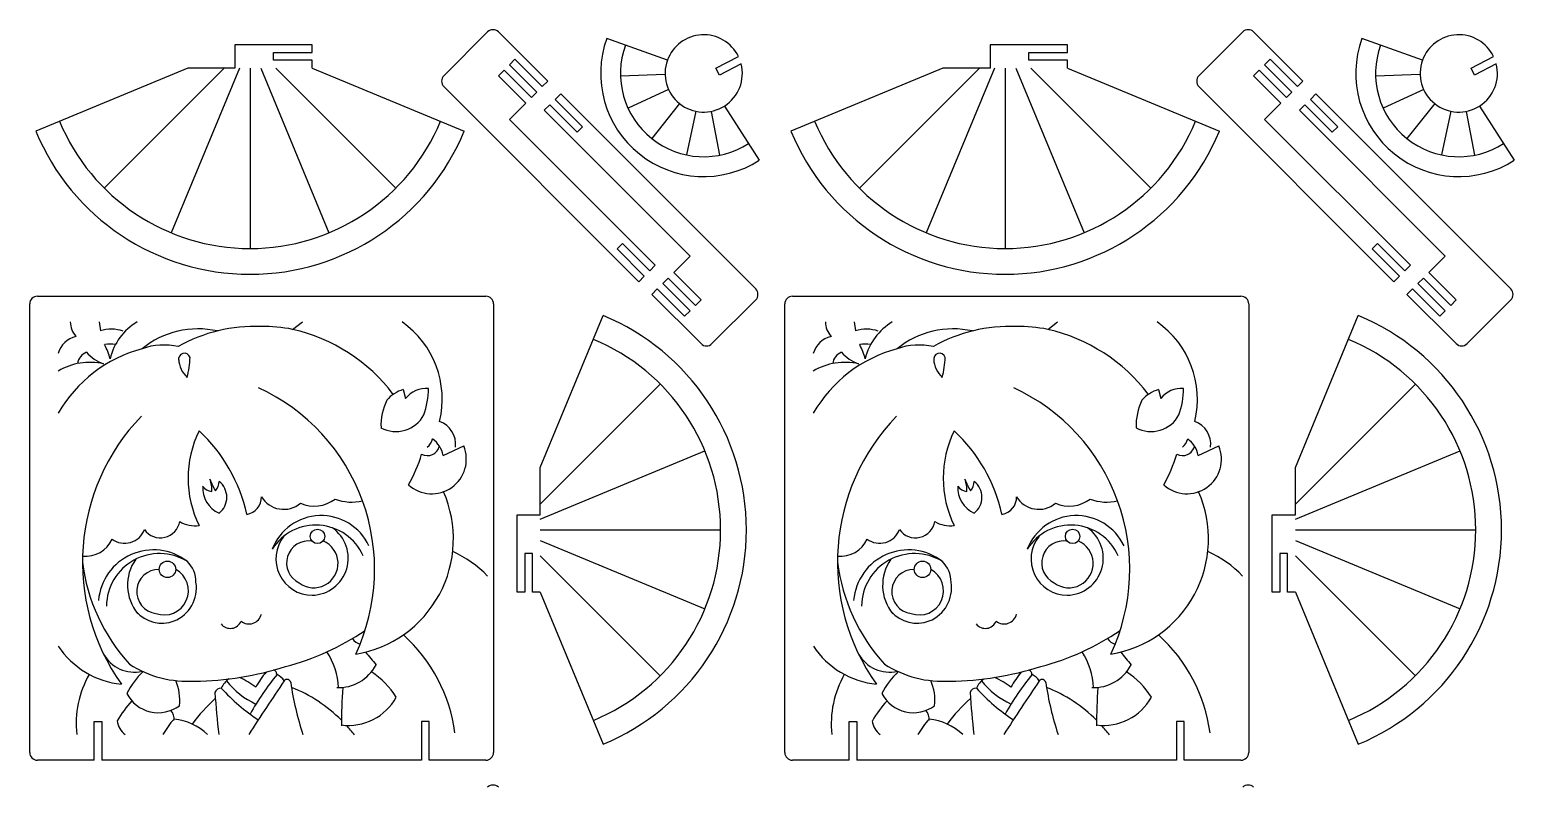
# Model space of a CAD drawing. Header units: millimetres. Extents: x 6 to 875, y 6 to 875.
# Drawn here: x 299 to 875, y 582 to 875 of the extents above; entities that cross this region are included whole.
import ezdxf

# ---------------------------------------------------------------- set-up
doc = ezdxf.new("R2010")
doc.units = ezdxf.units.MM

msp = doc.modelspace()

# ---------------------------------------------------------------- linework, layer by layer
for p, q in [((476.23, 874.5), (459.26, 857.53)), ((476.23, 874.5), (459.26, 857.53)), ((480.47, 874.5), (499.57, 855.41)), ((480.47, 874.5), (499.57, 855.41)), ((545.98, 863.51), (522.46, 871.99)), ((545.98, 863.51), (522.46, 871.99)), ((769.23, 874.5), (752.26, 857.53)), ((769.23, 874.5), (752.26, 857.53)), ((773.47, 874.5), (792.57, 855.41)), ((773.47, 874.5), (792.57, 855.41)), ((838.98, 863.51), (815.46, 871.99)), ((838.98, 863.51), (815.46, 871.99)), ((408.19, 869.5), (378.19, 869.5)), ((378.19, 869.5), (378.19, 860.5)), ((408.19, 869.5), (378.19, 869.5)), ((378.19, 869.5), (378.19, 860.5)), ((393.19, 863.5), (393.19, 866.5)), ((393.19, 866.5), (408.19, 866.5)), ((393.19, 863.5), (393.19, 866.5)), ((393.19, 866.5), (408.19, 866.5)), ((408.19, 866.5), (408.19, 869.5)), ((408.19, 866.5), (408.19, 869.5)), ((564.82, 860.41), (573.56, 865.01)), ((564.82, 860.41), (573.56, 865.01)), ((701.19, 869.5), (671.19, 869.5)), ((671.19, 869.5), (671.19, 860.5)), ((701.19, 869.5), (671.19, 869.5)), ((671.19, 869.5), (671.19, 860.5)), ((686.19, 863.5), (686.19, 866.5)), ((686.19, 866.5), (701.19, 866.5)), ((686.19, 863.5), (686.19, 866.5)), ((686.19, 866.5), (701.19, 866.5)), ((701.19, 866.5), (701.19, 869.5)), ((701.19, 866.5), (701.19, 869.5)), ((857.82, 860.41), (866.56, 865.01)), ((857.82, 860.41), (866.56, 865.01)), ((359.9, 860.5), (300.9, 836.06)), ((378.19, 860.5), (359.9, 860.5)), ((408.19, 863.5), (393.19, 863.5)), ((408.19, 863.5), (393.19, 863.5)), ((408.19, 860.5), (408.19, 863.5)), ((408.19, 860.5), (408.19, 863.5)), ((408.19, 860.5), (467.19, 836.06)), ((482.6, 859.65), (480.47, 857.53)), ((482.6, 859.65), (480.47, 857.53)), ((493.2, 849.04), (482.6, 859.65)), ((493.2, 849.04), (482.6, 859.65)), ((486.84, 863.89), (484.72, 861.77)), ((486.84, 863.89), (484.72, 861.77)), ((484.72, 861.77), (495.32, 851.17)), ((484.72, 861.77), (495.32, 851.17)), ((497.44, 853.29), (486.84, 863.89)), ((497.44, 853.29), (486.84, 863.89)), ((566.22, 857.76), (564.82, 860.41)), ((574.61, 862.18), (566.22, 857.76)), ((574.61, 862.18), (566.22, 857.76)), ((652.9, 860.5), (593.9, 836.06)), ((671.19, 860.5), (652.9, 860.5)), ((701.19, 863.5), (686.19, 863.5)), ((701.19, 863.5), (686.19, 863.5)), ((701.19, 860.5), (701.19, 863.5)), ((701.19, 860.5), (701.19, 863.5)), ((701.19, 860.5), (760.19, 836.06)), ((775.6, 859.65), (773.47, 857.53)), ((775.6, 859.65), (773.47, 857.53)), ((786.2, 849.04), (775.6, 859.65)), ((786.2, 849.04), (775.6, 859.65)), ((779.84, 863.89), (777.72, 861.77)), ((779.84, 863.89), (777.72, 861.77)), ((777.72, 861.77), (788.32, 851.17)), ((777.72, 861.77), (788.32, 851.17)), ((790.44, 853.29), (779.84, 863.89)), ((790.44, 853.29), (779.84, 863.89)), ((859.22, 857.76), (857.82, 860.41)), ((867.61, 862.18), (859.22, 857.76)), ((867.61, 862.18), (859.22, 857.76)), ((459.26, 853.29), (534.92, 777.63)), ((459.26, 853.29), (534.92, 777.63)), ((480.47, 857.53), (491.08, 846.92)), ((480.47, 857.53), (491.08, 846.92)), ((499.57, 855.41), (497.44, 853.29)), ((499.57, 855.41), (497.44, 853.29)), ((752.26, 853.29), (827.92, 777.63)), ((752.26, 853.29), (827.92, 777.63)), ((773.47, 857.53), (784.08, 846.92)), ((773.47, 857.53), (784.08, 846.92)), ((792.57, 855.41), (790.44, 853.29)), ((792.57, 855.41), (790.44, 853.29)), ((484.72, 840.56), (491.08, 846.92)), ((484.72, 840.56), (491.08, 846.92)), ((495.32, 851.17), (493.2, 849.04)), ((495.32, 851.17), (493.2, 849.04)), ((504.6, 850.47), (502.48, 848.35)), ((504.6, 850.47), (502.48, 848.35)), ((502.48, 848.35), (513.09, 837.74)), ((502.48, 848.35), (513.09, 837.74)), ((580.26, 774.81), (504.6, 850.47)), ((580.26, 774.81), (504.6, 850.47)), ((777.72, 840.56), (784.08, 846.92)), ((777.72, 840.56), (784.08, 846.92)), ((788.32, 851.17), (786.2, 849.04)), ((788.32, 851.17), (786.2, 849.04)), ((797.6, 850.47), (795.48, 848.35)), ((797.6, 850.47), (795.48, 848.35)), ((795.48, 848.35), (806.09, 837.74)), ((795.48, 848.35), (806.09, 837.74)), ((873.26, 774.81), (797.6, 850.47)), ((873.26, 774.81), (797.6, 850.47)), ((500.36, 846.23), (498.24, 844.11)), ((500.36, 846.23), (498.24, 844.11)), ((498.24, 844.11), (554.81, 787.54)), ((498.24, 844.11), (554.81, 787.54)), ((510.97, 835.62), (500.36, 846.23)), ((510.97, 835.62), (500.36, 846.23)), ((568.16, 845.78), (581.62, 824.71)), ((568.16, 845.78), (581.62, 824.71)), ((793.36, 846.23), (791.24, 844.11)), ((793.36, 846.23), (791.24, 844.11)), ((791.24, 844.11), (847.81, 787.54)), ((791.24, 844.11), (847.81, 787.54)), ((803.97, 835.62), (793.36, 846.23)), ((803.97, 835.62), (793.36, 846.23)), ((861.16, 845.78), (874.62, 824.71)), ((861.16, 845.78), (874.62, 824.71)), ((541.29, 783.99), (484.72, 840.56)), ((541.29, 783.99), (484.72, 840.56)), ((513.09, 837.74), (510.97, 835.62)), ((513.09, 837.74), (510.97, 835.62)), ((834.29, 783.99), (777.72, 840.56)), ((834.29, 783.99), (777.72, 840.56)), ((806.09, 837.74), (803.97, 835.62)), ((806.09, 837.74), (803.97, 835.62)), ((526.44, 790.35), (528.56, 792.48)), ((526.44, 790.35), (528.56, 792.48)), ((537.04, 779.75), (526.44, 790.35)), ((537.04, 779.75), (526.44, 790.35)), ((528.56, 792.48), (539.16, 781.87)), ((528.56, 792.48), (539.16, 781.87)), ((819.44, 790.35), (821.56, 792.48)), ((819.44, 790.35), (821.56, 792.48)), ((830.04, 779.75), (819.44, 790.35)), ((830.04, 779.75), (819.44, 790.35)), ((821.56, 792.48), (832.16, 781.87)), ((821.56, 792.48), (832.16, 781.87)), ((539.16, 781.87), (541.29, 783.99)), ((539.16, 781.87), (541.29, 783.99)), ((554.81, 787.54), (548.44, 781.17)), ((554.81, 787.54), (548.44, 781.17)), ((832.16, 781.87), (834.29, 783.99)), ((832.16, 781.87), (834.29, 783.99)), ((847.81, 787.54), (841.44, 781.17)), ((847.81, 787.54), (841.44, 781.17)), ((534.92, 777.63), (537.04, 779.75)), ((534.92, 777.63), (537.04, 779.75)), ((544.2, 776.93), (546.32, 779.05)), ((544.2, 776.93), (546.32, 779.05)), ((546.32, 779.05), (556.93, 768.45)), ((546.32, 779.05), (556.93, 768.45)), ((559.05, 770.57), (548.44, 781.17)), ((559.05, 770.57), (548.44, 781.17)), ((827.92, 777.63), (830.04, 779.75)), ((827.92, 777.63), (830.04, 779.75)), ((837.2, 776.93), (839.32, 779.05)), ((837.2, 776.93), (839.32, 779.05)), ((839.32, 779.05), (849.93, 768.45)), ((839.32, 779.05), (849.93, 768.45)), ((852.05, 770.57), (841.44, 781.17)), ((852.05, 770.57), (841.44, 781.17)), ((301.55, 772.01), (475.55, 772.01)), ((301.55, 772.01), (475.55, 772.01)), ((539.96, 772.69), (542.08, 774.81)), ((539.96, 772.69), (542.08, 774.81)), ((559.05, 753.6), (539.96, 772.69)), ((559.05, 753.6), (539.96, 772.69)), ((542.08, 774.81), (552.69, 764.2)), ((542.08, 774.81), (552.69, 764.2)), ((554.81, 766.33), (544.2, 776.93)), ((554.81, 766.33), (544.2, 776.93)), ((594.55, 772.01), (768.55, 772.01)), ((594.55, 772.01), (768.55, 772.01)), ((832.96, 772.69), (835.08, 774.81)), ((832.96, 772.69), (835.08, 774.81)), ((852.05, 753.6), (832.96, 772.69)), ((852.05, 753.6), (832.96, 772.69)), ((835.08, 774.81), (845.69, 764.2)), ((835.08, 774.81), (845.69, 764.2)), ((847.81, 766.33), (837.2, 776.93)), ((847.81, 766.33), (837.2, 776.93)), ((298.55, 595.01), (298.55, 769.01)), ((298.55, 595.01), (298.55, 769.01)), ((478.55, 769.01), (478.55, 595.01)), ((478.55, 769.01), (478.55, 595.01)), ((552.69, 764.2), (554.81, 766.33)), ((552.69, 764.2), (554.81, 766.33)), ((556.93, 768.45), (559.05, 770.57)), ((556.93, 768.45), (559.05, 770.57)), ((563.29, 753.6), (580.26, 770.57)), ((563.29, 753.6), (580.26, 770.57)), ((591.55, 595.01), (591.55, 769.01)), ((591.55, 595.01), (591.55, 769.01)), ((771.55, 769.01), (771.55, 595.01)), ((771.55, 769.01), (771.55, 595.01)), ((845.69, 764.2), (847.81, 766.33)), ((845.69, 764.2), (847.81, 766.33)), ((849.93, 768.45), (852.05, 770.57)), ((849.93, 768.45), (852.05, 770.57)), ((856.29, 753.6), (873.26, 770.57)), ((856.29, 753.6), (873.26, 770.57)), ((496.65, 705.5), (521.09, 764.5)), ((789.65, 705.5), (814.09, 764.5)), ((496.65, 687.21), (496.65, 705.5)), ((789.65, 687.21), (789.65, 705.5)), ((487.65, 657.21), (487.65, 687.21)), ((487.65, 687.21), (496.65, 687.21)), ((487.65, 657.21), (487.65, 687.21)), ((487.65, 687.21), (496.65, 687.21)), ((780.65, 657.21), (780.65, 687.21)), ((780.65, 687.21), (789.65, 687.21)), ((780.65, 657.21), (780.65, 687.21)), ((780.65, 687.21), (789.65, 687.21)), ((493.65, 672.21), (490.65, 672.21)), ((490.65, 672.21), (490.65, 657.21)), ((493.65, 672.21), (490.65, 672.21)), ((490.65, 672.21), (490.65, 657.21)), ((493.65, 657.21), (493.65, 672.21)), ((786.65, 672.21), (783.65, 672.21)), ((783.65, 672.21), (783.65, 657.21)), ((786.65, 672.21), (783.65, 672.21)), ((783.65, 672.21), (783.65, 657.21)), ((786.65, 657.21), (786.65, 672.21)), ((490.65, 657.21), (487.65, 657.21)), ((490.65, 657.21), (487.65, 657.21)), ((496.65, 657.21), (493.65, 657.21)), ((496.65, 657.21), (521.09, 598.2)), ((783.65, 657.21), (780.65, 657.21)), ((783.65, 657.21), (780.65, 657.21)), ((789.65, 657.21), (786.65, 657.21)), ((789.65, 657.21), (814.09, 598.2)), ((323.55, 592.01), (323.55, 607.01)), ((323.55, 607.01), (326.55, 607.01)), ((323.55, 592.01), (323.55, 607.01)), ((323.55, 607.01), (326.55, 607.01)), ((326.55, 607.01), (326.55, 592.01)), ((326.55, 607.01), (326.55, 592.01)), ((453.55, 607.01), (450.55, 607.01)), ((450.55, 607.01), (450.55, 592.01)), ((453.55, 607.01), (450.55, 607.01)), ((450.55, 607.01), (450.55, 592.01)), ((453.55, 592.01), (453.55, 607.01)), ((453.55, 592.01), (453.55, 607.01)), ((616.55, 592.01), (616.55, 607.01)), ((616.55, 607.01), (619.55, 607.01)), ((616.55, 592.01), (616.55, 607.01)), ((616.55, 607.01), (619.55, 607.01)), ((619.55, 607.01), (619.55, 592.01)), ((619.55, 607.01), (619.55, 592.01)), ((746.55, 607.01), (743.55, 607.01)), ((743.55, 607.01), (743.55, 592.01)), ((746.55, 607.01), (743.55, 607.01)), ((743.55, 607.01), (743.55, 592.01)), ((746.55, 592.01), (746.55, 607.01)), ((746.55, 592.01), (746.55, 607.01)), ((323.55, 592.01), (301.55, 592.01)), ((323.55, 592.01), (301.55, 592.01)), ((450.55, 592.01), (326.55, 592.01)), ((450.55, 592.01), (326.55, 592.01)), ((475.55, 592.01), (453.55, 592.01)), ((475.55, 592.01), (453.55, 592.01)), ((616.55, 592.01), (594.55, 592.01)), ((616.55, 592.01), (594.55, 592.01)), ((743.55, 592.01), (619.55, 592.01)), ((743.55, 592.01), (619.55, 592.01)), ((768.55, 592.01), (746.55, 592.01)), ((768.55, 592.01), (746.55, 592.01))]:
    msp.add_line(p, q)
at = {"color": 1}
for p, q in [((374.04, 860.5), (327.48, 813.93)), ((374.04, 860.5), (327.48, 813.93)), ((379.9, 860.5), (353.43, 796.59)), ((379.9, 860.5), (353.43, 796.59)), ((384.04, 860.5), (384.04, 790.5)), ((384.04, 860.5), (384.04, 790.5)), ((388.19, 860.5), (414.66, 796.59)), ((388.19, 860.5), (414.66, 796.59)), ((394.04, 860.5), (440.61, 813.93)), ((394.04, 860.5), (440.61, 813.93)), ((667.04, 860.5), (620.48, 813.93)), ((667.04, 860.5), (620.48, 813.93)), ((672.9, 860.5), (646.43, 796.59)), ((672.9, 860.5), (646.43, 796.59)), ((677.04, 860.5), (677.04, 790.5)), ((677.04, 860.5), (677.04, 790.5)), ((681.19, 860.5), (707.66, 796.59)), ((681.19, 860.5), (707.66, 796.59)), ((687.04, 860.5), (733.61, 813.93)), ((687.04, 860.5), (733.61, 813.93)), ((545.1, 857.95), (527.8, 857.41)), ((545.1, 857.95), (527.8, 857.41)), ((838.1, 857.95), (820.8, 857.41)), ((838.1, 857.95), (820.8, 857.41)), ((546.46, 852.15), (530.73, 844.92)), ((546.46, 852.15), (530.73, 844.92)), ((839.46, 852.15), (823.73, 844.92)), ((839.46, 852.15), (823.73, 844.92)), ((550.73, 846.7), (539.92, 833.18)), ((550.73, 846.7), (539.92, 833.18)), ((556.98, 843.75), (553.39, 826.81)), ((556.98, 843.75), (553.39, 826.81)), ((562.93, 843.69), (566.22, 826.7)), ((562.93, 843.69), (566.22, 826.7)), ((843.73, 846.7), (832.92, 833.18)), ((843.73, 846.7), (832.92, 833.18)), ((849.98, 843.75), (846.39, 826.81)), ((849.98, 843.75), (846.39, 826.81)), ((855.93, 843.69), (859.22, 826.7)), ((855.93, 843.69), (859.22, 826.7)), ((325.52, 762.01), (325.96, 758.51)), ((325.52, 762.01), (325.96, 758.51)), ((400.55, 759.13), (404.35, 762.01)), ((400.55, 759.13), (404.35, 762.01)), ((618.52, 762.01), (618.96, 758.51)), ((618.52, 762.01), (618.96, 758.51)), ((693.55, 759.13), (697.35, 762.01)), ((693.55, 759.13), (697.35, 762.01)), ((496.65, 691.35), (543.22, 737.92)), ((496.65, 691.35), (543.22, 737.92)), ((789.65, 691.35), (836.22, 737.92)), ((789.65, 691.35), (836.22, 737.92)), ((443.51, 735.75), (444.42, 732.34)), ((443.51, 735.75), (444.42, 732.34)), ((736.51, 735.75), (737.42, 732.34)), ((736.51, 735.75), (737.42, 732.34)), ((458.98, 710.27), (466.95, 713.91)), ((458.98, 710.27), (466.95, 713.91)), ((496.65, 685.5), (560.56, 711.97)), ((496.65, 685.5), (560.56, 711.97)), ((751.98, 710.27), (759.95, 713.91)), ((751.98, 710.27), (759.95, 713.91)), ((789.65, 685.5), (853.56, 711.97)), ((789.65, 685.5), (853.56, 711.97)), ((496.65, 681.35), (566.65, 681.35)), ((496.65, 681.35), (566.65, 681.35)), ((789.65, 681.35), (859.65, 681.35)), ((789.65, 681.35), (859.65, 681.35)), ((496.65, 677.21), (560.56, 650.74)), ((496.65, 677.21), (560.56, 650.74)), ((789.65, 677.21), (853.56, 650.74)), ((789.65, 677.21), (853.56, 650.74)), ((496.65, 671.35), (543.22, 624.78)), ((496.65, 671.35), (543.22, 624.78)), ((789.65, 671.35), (836.22, 624.78)), ((789.65, 671.35), (836.22, 624.78))]:
    msp.add_line(p, q, dxfattribs=at)
for centre, radius in [((410.22, 678.82), 2.79), ((410.22, 678.82), 2.79), ((703.22, 678.82), 2.79), ((703.22, 678.82), 2.79), ((351.99, 666.04), 3.2), ((351.99, 666.04), 3.2), ((644.99, 666.04), 3.2), ((644.99, 666.04), 3.2)]:
    msp.add_circle(centre, radius, dxfattribs=at)
for centre, radius, start, end in [((478.35, 872.38), 3, 45, 135), ((478.35, 872.38), 3, 45, 135), ((560.09, 858.42), 40, 160.1678, 302.55817), ((560.09, 858.42), 40, 160.1678, 302.55817), ((560.09, 858.42), 15, 26.08001, 160.1678), ((771.35, 872.38), 3, 45, 135), ((771.35, 872.38), 3, 45, 135), ((853.09, 858.42), 40, 160.1678, 302.55817), ((853.09, 858.42), 40, 160.1678, 302.55817), ((853.09, 858.42), 15, 26.08001, 160.1678), ((560.09, 858.42), 15, 302.55817, 14.50313), ((853.09, 858.42), 15, 302.55817, 14.50313), ((461.38, 855.41), 3, 135, 225), ((461.38, 855.41), 3, 135, 225), ((754.38, 855.41), 3, 135, 225), ((754.38, 855.41), 3, 135, 225), ((384.04, 870.5), 90, 202.5, 337.5), ((677.04, 870.5), 90, 202.5, 337.5), ((301.55, 769.01), 3, 90, 180), ((301.55, 769.01), 3, 90, 180), ((475.55, 769.01), 3, 0, 90), ((475.55, 769.01), 3, 0, 90), ((578.14, 772.69), 3, 315, 45), ((578.14, 772.69), 3, 315, 45), ((594.55, 769.01), 3, 90, 180), ((594.55, 769.01), 3, 90, 180), ((768.55, 769.01), 3, 0, 90), ((768.55, 769.01), 3, 0, 90), ((871.14, 772.69), 3, 315, 45), ((871.14, 772.69), 3, 315, 45), ((486.65, 681.35), 90, 292.5, 67.5), ((779.65, 681.35), 90, 292.5, 67.5), ((561.17, 755.72), 3, 225, 315), ((561.17, 755.72), 3, 225, 315), ((854.17, 755.72), 3, 225, 315), ((854.17, 755.72), 3, 225, 315), ((301.55, 595.01), 3, 180, 270), ((301.55, 595.01), 3, 180, 270), ((475.55, 595.01), 3, 270, 0), ((475.55, 595.01), 3, 270, 0), ((594.55, 595.01), 3, 180, 270), ((594.55, 595.01), 3, 180, 270), ((768.55, 595.01), 3, 270, 0), ((768.55, 595.01), 3, 270, 0), ((478.35, 579.38), 3, 45, 135), ((478.35, 579.38), 3, 45, 135), ((771.35, 579.38), 3, 45, 135), ((771.35, 579.38), 3, 45, 135)]:
    msp.add_arc(centre, radius, start, end)
for centre, radius, start, end in [((560.09, 858.42), 32.31, 160.1678, 302.55817), ((560.09, 858.42), 32.31, 160.1678, 302.55817), ((853.09, 858.42), 32.31, 160.1678, 302.55817), ((853.09, 858.42), 32.31, 160.1678, 302.55817), ((560.09, 858.42), 15, 160.1678, 302.55817), ((853.09, 858.42), 15, 160.1678, 302.55817), ((384.04, 870.5), 80, 202.5, 337.5), ((384.04, 870.5), 80, 202.5, 337.5), ((677.04, 870.5), 80, 202.5, 337.5), ((677.04, 870.5), 80, 202.5, 337.5), ((323.13, 762.24), 8.84, 181.51868, 221.43295), ((323.13, 762.24), 8.84, 181.51868, 221.43295), ((351.75, 742.54), 22.6, 120.52135, 166.70056), ((351.75, 742.54), 22.6, 120.52135, 166.70056), ((421.96, 732.01), 36.67, 346.518, 54.89276), ((421.96, 732.01), 36.67, 346.518, 54.89276), ((616.13, 762.24), 8.84, 181.51868, 221.43295), ((616.13, 762.24), 8.84, 181.51868, 221.43295), ((644.75, 742.54), 22.6, 120.52135, 166.70056), ((644.75, 742.54), 22.6, 120.52135, 166.70056), ((714.96, 732.01), 36.67, 346.518, 54.89276), ((714.96, 732.01), 36.67, 346.518, 54.89276), ((318.61, 747.31), 9.32, 103.0578, 164.7369), ((318.61, 747.31), 9.32, 103.0578, 164.7369), ((330.25, 745.89), 13.33, 70.06765, 108.78731), ((330.25, 745.89), 13.33, 70.06765, 108.78731), ((363.92, 724.64), 34.68, 77.57488, 128.92586), ((363.92, 724.64), 34.68, 77.57488, 128.92586), ((385.75, 699.91), 60.33, 87.52308, 119.34205), ((385.75, 699.91), 60.33, 87.52308, 119.34205), ((389.76, 705.64), 54.57, 78.59317, 91.47463), ((389.76, 705.64), 54.57, 78.59317, 91.47463), ((385.49, 692.83), 67.98, 37.20295, 77.19778), ((385.49, 692.83), 67.98, 37.20295, 77.19778), ((486.65, 681.35), 80, 292.5, 67.5), ((486.65, 681.35), 80, 292.5, 67.5), ((611.61, 747.31), 9.32, 103.0578, 164.7369), ((611.61, 747.31), 9.32, 103.0578, 164.7369), ((623.25, 745.89), 13.33, 70.06765, 108.78731), ((623.25, 745.89), 13.33, 70.06765, 108.78731), ((656.92, 724.64), 34.68, 77.57488, 128.92586), ((656.92, 724.64), 34.68, 77.57488, 128.92586), ((678.75, 699.91), 60.33, 87.52308, 119.34205), ((678.75, 699.91), 60.33, 87.52308, 119.34205), ((682.76, 705.64), 54.57, 78.59317, 91.47463), ((682.76, 705.64), 54.57, 78.59317, 91.47463), ((678.49, 692.83), 67.98, 37.20295, 77.19778), ((678.49, 692.83), 67.98, 37.20295, 77.19778), ((779.65, 681.35), 80, 292.5, 67.5), ((779.65, 681.35), 80, 292.5, 67.5), ((356.06, 699.85), 53.61, 105.06101, 150.03731), ((356.06, 699.85), 53.61, 105.06101, 150.03731), ((322.61, 745.15), 5.53, 111.71187, 172.76985), ((322.61, 745.15), 5.53, 111.71187, 172.76985), ((331.84, 759.76), 14.72, 220.00458, 251.60345), ((331.84, 759.76), 14.72, 220.00458, 251.60345), ((330.11, 736.59), 16.8, 83.93756, 98.44768), ((330.11, 736.59), 16.8, 83.93756, 98.44768), ((299.62, 739.21), 31.32, 15.7971, 26.55383), ((299.62, 739.21), 31.32, 15.7971, 26.55383), ((350.75, 726.76), 26.31, 78.07696, 109.11528), ((350.75, 726.76), 26.31, 78.07696, 109.11528), ((358.6, 747.58), 2.28, 17.81054, 194.54513), ((358.6, 747.58), 2.28, 17.81054, 194.54513), ((649.06, 699.85), 53.61, 105.06101, 150.03731), ((649.06, 699.85), 53.61, 105.06101, 150.03731), ((615.61, 745.15), 5.53, 111.71187, 172.76985), ((615.61, 745.15), 5.53, 111.71187, 172.76985), ((624.84, 759.76), 14.72, 220.00458, 251.60345), ((624.84, 759.76), 14.72, 220.00458, 251.60345), ((623.11, 736.59), 16.8, 83.93756, 98.44768), ((623.11, 736.59), 16.8, 83.93756, 98.44768), ((592.62, 739.21), 31.32, 15.7971, 26.55383), ((592.62, 739.21), 31.32, 15.7971, 26.55383), ((643.75, 726.76), 26.31, 78.07696, 109.11528), ((643.75, 726.76), 26.31, 78.07696, 109.11528), ((651.6, 747.58), 2.28, 17.81054, 194.54513), ((651.6, 747.58), 2.28, 17.81054, 194.54513), ((322.02, 721.91), 24.44, 77.77178, 120.49558), ((322.02, 721.91), 24.44, 77.77178, 120.49558), ((367.03, 748.3), 10.74, 183.832, 226.52939), ((367.03, 748.3), 10.74, 183.832, 226.52939), ((320.96, 750.11), 39.86, 346.06396, 357.37209), ((320.96, 750.11), 39.86, 346.06396, 357.37209), ((615.02, 721.91), 24.44, 77.77178, 120.49558), ((615.02, 721.91), 24.44, 77.77178, 120.49558), ((660.03, 748.3), 10.74, 183.832, 226.52939), ((660.03, 748.3), 10.74, 183.832, 226.52939), ((613.96, 750.11), 39.86, 346.06396, 357.37209), ((613.96, 750.11), 39.86, 346.06396, 357.37209), ((354.8, 666.05), 77.59, 334.87974, 65.17463), ((354.8, 666.05), 77.59, 334.87974, 65.17463), ((457.25, 721.78), 22.4, 153.86128, 182.09859), ((457.25, 721.78), 22.4, 153.86128, 182.09859), ((446.86, 723.52), 12.68, 105.33808, 140.0939), ((446.86, 723.52), 12.68, 105.33808, 140.0939), ((452.52, 725.86), 10.37, 85.69712, 141.37635), ((452.52, 725.86), 10.37, 85.69712, 141.37635), ((422.04, 736.48), 31.25, 340.33758, 359.48665), ((422.04, 736.48), 31.25, 340.33758, 359.48665), ((647.8, 666.05), 77.59, 334.87974, 65.17463), ((647.8, 666.05), 77.59, 334.87974, 65.17463), ((750.25, 721.78), 22.4, 153.86128, 182.09859), ((750.25, 721.78), 22.4, 153.86128, 182.09859), ((739.86, 723.52), 12.68, 105.33808, 140.0939), ((739.86, 723.52), 12.68, 105.33808, 140.0939), ((745.52, 725.86), 10.37, 85.69712, 141.37635), ((745.52, 725.86), 10.37, 85.69712, 141.37635), ((715.04, 736.48), 31.25, 340.33758, 359.48665), ((715.04, 736.48), 31.25, 340.33758, 359.48665), ((440.67, 731.74), 12.25, 241.64204, 331.87699), ((440.67, 731.74), 12.25, 241.64204, 331.87699), ((733.67, 731.74), 12.25, 241.64204, 331.87699), ((733.67, 731.74), 12.25, 241.64204, 331.87699), ((400.63, 668.81), 81.62, 136.00633, 215.45906), ((400.63, 668.81), 81.62, 136.00633, 215.45906), ((454.26, 714.51), 9.56, 353.66593, 69.44144), ((454.26, 714.51), 9.56, 353.66593, 69.44144), ((693.63, 668.81), 81.62, 136.00633, 215.45906), ((693.63, 668.81), 81.62, 136.00633, 215.45906), ((747.26, 714.51), 9.56, 353.66593, 69.44144), ((747.26, 714.51), 9.56, 353.66593, 69.44144), ((401.55, 701.41), 41.54, 153.76016, 206.23984), ((401.55, 701.41), 41.54, 153.76016, 206.23984), ((321.25, 673.74), 63.03, 12.50544, 46.93388), ((321.25, 673.74), 63.03, 12.50544, 46.93388), ((448.78, 718.31), 6.33, 309.83698, 344.65407), ((448.78, 718.31), 6.33, 309.83698, 344.65407), ((448.6, 708.09), 10.61, 11.84001, 53.66907), ((448.6, 708.09), 10.61, 11.84001, 53.66907), ((694.55, 701.41), 41.54, 153.76016, 206.23984), ((694.55, 701.41), 41.54, 153.76016, 206.23984), ((614.25, 673.74), 63.03, 12.50544, 46.93388), ((614.25, 673.74), 63.03, 12.50544, 46.93388), ((741.78, 718.31), 6.33, 309.83698, 344.65407), ((741.78, 718.31), 6.33, 309.83698, 344.65407), ((741.6, 708.09), 10.61, 11.84001, 53.66907), ((741.6, 708.09), 10.61, 11.84001, 53.66907), ((454.58, 708.76), 13.4, 227.90669, 22.58761), ((454.58, 708.76), 13.4, 227.90669, 22.58761), ((395.49, 727.03), 57.5, 330.62075, 343.48472), ((395.49, 727.03), 57.5, 330.62075, 343.48472), ((452.82, 715), 4.84, 242.96652, 346.07199), ((452.82, 715), 4.84, 242.96652, 346.07199), ((747.58, 708.76), 13.4, 227.90669, 22.58761), ((747.58, 708.76), 13.4, 227.90669, 22.58761), ((688.49, 727.03), 57.5, 330.62075, 343.48472), ((688.49, 727.03), 57.5, 330.62075, 343.48472), ((745.82, 715), 4.84, 242.96652, 346.07199), ((745.82, 715), 4.84, 242.96652, 346.07199), ((376.21, 697.56), 10.57, 175.81771, 246.87737), ((376.21, 697.56), 10.57, 175.81771, 246.87737), ((369.91, 701.47), 5.28, 216.46968, 262.12486), ((369.91, 701.47), 5.28, 216.46968, 262.12486), ((358.6, 697.07), 10.61, 355.54076, 21.86295), ((389.92, 708.56), 22.75, 199.34948, 212.10371), ((358.6, 697.07), 10.61, 355.54076, 21.86295), ((389.92, 708.56), 22.75, 199.34948, 212.10371), ((365.81, 700.43), 6.25, 320.70813, 357.55278), ((365.81, 700.43), 6.25, 320.70813, 357.55278), ((367.16, 694), 7.87, 308.49711, 51.5029), ((367.16, 694), 7.87, 308.49711, 51.5029), ((669.21, 697.56), 10.57, 175.81771, 246.87737), ((669.21, 697.56), 10.57, 175.81771, 246.87737), ((662.91, 701.47), 5.28, 216.46968, 262.12486), ((662.91, 701.47), 5.28, 216.46968, 262.12486), ((651.6, 697.07), 10.61, 355.54076, 21.86295), ((682.92, 708.56), 22.75, 199.34948, 212.10371), ((651.6, 697.07), 10.61, 355.54076, 21.86295), ((682.92, 708.56), 22.75, 199.34948, 212.10371), ((658.81, 700.43), 6.25, 320.70813, 357.55278), ((658.81, 700.43), 6.25, 320.70813, 357.55278), ((660.16, 694), 7.87, 308.49711, 51.5029), ((660.16, 694), 7.87, 308.49711, 51.5029), ((381.79, 694.01), 6.7, 278.51364, 1.83355), ((381.79, 694.01), 6.7, 278.51364, 1.83355), ((397.08, 699.29), 9.97, 210.51556, 310.57355), ((397.08, 699.29), 9.97, 210.51556, 310.57355), ((408.94, 703.98), 13.39, 246.32244, 307.20001), ((408.94, 703.98), 13.39, 246.32244, 307.20001), ((423.51, 710.44), 18.31, 249.30469, 283.22644), ((423.51, 710.44), 18.31, 249.30469, 283.22644), ((417.56, 677.89), 45.4, 279.49171, 23.7282), ((417.56, 677.89), 45.4, 279.49171, 23.7282), ((674.79, 694.01), 6.7, 278.51364, 1.83355), ((674.79, 694.01), 6.7, 278.51364, 1.83355), ((690.08, 699.29), 9.97, 210.51556, 310.57355), ((690.08, 699.29), 9.97, 210.51556, 310.57355), ((701.94, 703.98), 13.39, 246.32244, 307.20001), ((701.94, 703.98), 13.39, 246.32244, 307.20001), ((716.51, 710.44), 18.31, 249.30469, 283.22644), ((716.51, 710.44), 18.31, 249.30469, 283.22644), ((710.56, 677.89), 45.4, 279.49171, 23.7282), ((710.56, 677.89), 45.4, 279.49171, 23.7282), ((411.68, 666.46), 20.44, 25.21985, 158.77629), ((411.68, 666.46), 20.44, 25.21985, 158.77629), ((704.68, 666.46), 20.44, 25.21985, 158.77629), ((704.68, 666.46), 20.44, 25.21985, 158.77629), ((335.41, 684.34), 8.18, 233.12185, 339.29585), ((335.41, 684.34), 8.18, 233.12185, 339.29585), ((349.25, 685.88), 7.61, 215.58056, 350.66873), ((349.25, 685.88), 7.61, 215.58056, 350.66873), ((362.69, 694.08), 11.15, 237.82141, 278.24353), ((362.69, 694.08), 11.15, 237.82141, 278.24353), ((409.6, 663.14), 20.07, 24.0822, 147.73101), ((409.6, 663.14), 20.07, 24.0822, 147.73101), ((407.77, 670.36), 14.38, 271.55746, 55.14354), ((407.77, 670.36), 14.38, 271.55746, 55.14354), ((628.41, 684.34), 8.18, 233.12185, 339.29585), ((628.41, 684.34), 8.18, 233.12185, 339.29585), ((642.25, 685.88), 7.61, 215.58056, 350.66873), ((642.25, 685.88), 7.61, 215.58056, 350.66873), ((655.69, 694.08), 11.15, 237.82141, 278.24353), ((655.69, 694.08), 11.15, 237.82141, 278.24353), ((702.6, 663.14), 20.07, 24.0822, 147.73101), ((702.6, 663.14), 20.07, 24.0822, 147.73101), ((700.77, 670.36), 14.38, 271.55746, 55.14354), ((700.77, 670.36), 14.38, 271.55746, 55.14354), ((320.23, 682.37), 11.24, 263.95203, 336.0133), ((320.23, 682.37), 11.24, 263.95203, 336.0133), ((408.22, 670.1), 14.12, 141.28054, 269.77511), ((408.22, 670.1), 14.12, 141.28054, 269.77511), ((406.83, 668.5), 8.6, 81.54335, 244.31327), ((406.83, 668.5), 8.6, 81.54335, 244.31327), ((408.75, 668.34), 9.45, 233.33086, 67.32271), ((408.75, 668.34), 9.45, 233.33086, 67.32271), ((613.23, 682.37), 11.24, 263.95203, 336.0133), ((613.23, 682.37), 11.24, 263.95203, 336.0133), ((701.22, 670.1), 14.12, 141.28054, 269.77511), ((701.22, 670.1), 14.12, 141.28054, 269.77511), ((699.83, 668.5), 8.6, 81.54335, 244.31327), ((699.83, 668.5), 8.6, 81.54335, 244.31327), ((701.75, 668.34), 9.45, 233.33086, 67.32271), ((701.75, 668.34), 9.45, 233.33086, 67.32271), ((390.49, 677.78), 72.04, 187.15024, 222.33493), ((390.49, 677.78), 72.04, 187.15024, 222.33493), ((346.56, 652.23), 21.37, 52.39237, 175.20769), ((346.56, 652.23), 21.37, 52.39237, 175.20769), ((348.91, 651.61), 20.56, 58.63992, 179.44411), ((348.91, 651.61), 20.56, 58.63992, 179.44411), ((354.08, 659.91), 17.57, 145.02935, 219.11438), ((354.08, 659.91), 17.57, 145.02935, 219.11438), ((352, 661.13), 11.07, 359.42283, 46.57581), ((352, 661.13), 11.07, 359.42283, 46.57581), ((445.31, 633.83), 42.79, 43.81297, 66.04296), ((445.31, 633.83), 42.79, 43.81297, 66.04296), ((683.49, 677.78), 72.04, 187.15024, 222.33493), ((683.49, 677.78), 72.04, 187.15024, 222.33493), ((639.56, 652.23), 21.37, 52.39237, 175.20769), ((639.56, 652.23), 21.37, 52.39237, 175.20769), ((641.91, 651.61), 20.56, 58.63992, 179.44411), ((641.91, 651.61), 20.56, 58.63992, 179.44411), ((647.08, 659.91), 17.57, 145.02935, 219.11438), ((647.08, 659.91), 17.57, 145.02935, 219.11438), ((645, 661.13), 11.07, 359.42283, 46.57581), ((645, 661.13), 11.07, 359.42283, 46.57581), ((738.31, 633.83), 42.79, 43.81297, 66.04296), ((738.31, 633.83), 42.79, 43.81297, 66.04296), ((348.64, 657.44), 8.59, 88.98725, 262.55249), ((348.64, 657.44), 8.59, 88.98725, 262.55249), ((350.73, 657.76), 9.4, 250.03704, 61.68278), ((350.73, 657.76), 9.4, 250.03704, 61.68278), ((641.64, 657.44), 8.59, 88.98725, 262.55249), ((641.64, 657.44), 8.59, 88.98725, 262.55249), ((643.73, 657.76), 9.4, 250.03704, 61.68278), ((643.73, 657.76), 9.4, 250.03704, 61.68278), ((349.5, 658.78), 13.75, 291.75461, 9.34797), ((349.5, 658.78), 13.75, 291.75461, 9.34797), ((642.5, 658.78), 13.75, 291.75461, 9.34797), ((642.5, 658.78), 13.75, 291.75461, 9.34797), ((349.87, 658.62), 13.46, 221.59113, 290.56055), ((349.87, 658.62), 13.46, 221.59113, 290.56055), ((376.4, 647.6), 4.47, 217.04379, 338.57534), ((376.4, 647.6), 4.47, 217.04379, 338.57534), ((383.65, 649.8), 4.93, 231.23637, 346.9244), ((383.65, 649.8), 4.93, 231.23637, 346.9244), ((642.87, 658.62), 13.46, 221.59113, 290.56055), ((642.87, 658.62), 13.46, 221.59113, 290.56055), ((669.4, 647.6), 4.47, 217.04379, 338.57534), ((669.4, 647.6), 4.47, 217.04379, 338.57534), ((676.65, 649.8), 4.93, 231.23637, 346.9244), ((676.65, 649.8), 4.93, 231.23637, 346.9244), ((372.88, 724.33), 99.15, 284.59856, 304.25454), ((372.88, 724.33), 99.15, 284.59856, 304.25454), ((400.98, 593.96), 63.2, 7.93223, 47.65052), ((400.98, 593.96), 63.2, 7.93223, 47.65052), ((665.88, 724.33), 99.15, 284.59856, 304.25454), ((665.88, 724.33), 99.15, 284.59856, 304.25454), ((693.98, 593.96), 63.2, 7.93223, 47.65052), ((693.98, 593.96), 63.2, 7.93223, 47.65052), ((337.53, 654.75), 33.46, 213.48359, 264.20474), ((337.53, 654.75), 33.46, 213.48359, 264.20474), ((390.37, 618.74), 28.06, 2.91695, 33.07442), ((390.37, 618.74), 28.06, 2.91695, 33.07442), ((427.82, 641.71), 4.75, 211.50416, 257.34587), ((427.82, 641.71), 4.75, 211.50416, 257.34587), ((900.02, 1015.35), 606.16, 218.99365, 219.59417), ((900.02, 1015.35), 606.16, 218.99365, 219.59417), ((630.53, 654.75), 33.46, 213.48359, 264.20474), ((630.53, 654.75), 33.46, 213.48359, 264.20474), ((683.37, 618.74), 28.06, 2.91695, 33.07442), ((683.37, 618.74), 28.06, 2.91695, 33.07442), ((720.82, 641.71), 4.75, 211.50416, 257.34587), ((720.82, 641.71), 4.75, 211.50416, 257.34587), ((1193.02, 1015.35), 606.16, 218.99365, 219.59417), ((1193.02, 1015.35), 606.16, 218.99365, 219.59417), ((339.12, 639.87), 13.67, 209.23025, 282.942), ((339.12, 639.87), 13.67, 209.23025, 282.942), ((360.06, 665), 42.4, 237.44141, 273.47202), ((360.06, 665), 42.4, 237.44141, 273.47202), ((361.42, 741.89), 119.22, 270.57867, 287.80043), ((361.42, 741.89), 119.22, 270.57867, 287.80043), ((418.39, 636.54), 16.37, 267.52885, 332.62907), ((418.39, 636.54), 16.37, 267.52885, 332.62907), ((632.12, 639.87), 13.67, 209.23025, 282.942), ((632.12, 639.87), 13.67, 209.23025, 282.942), ((653.06, 665), 42.4, 237.44141, 273.47202), ((653.06, 665), 42.4, 237.44141, 273.47202), ((654.42, 741.89), 119.22, 270.57867, 287.80043), ((654.42, 741.89), 119.22, 270.57867, 287.80043), ((711.39, 636.54), 16.37, 267.52885, 332.62907), ((711.39, 636.54), 16.37, 267.52885, 332.62907), ((355.21, 606.19), 38.63, 150.35213, 186.22577), ((355.21, 606.19), 38.63, 150.35213, 186.22577), ((367.06, 601.56), 34.92, 134.65812, 152.05438), ((367.06, 601.56), 34.92, 134.65812, 152.05438), ((337.89, 615.23), 18.92, 353.69621, 23.84625), ((337.89, 615.23), 18.92, 353.69621, 23.84625), ((380.89, 616.44), 8.72, 125.47824, 156.44808), ((380.89, 616.44), 8.72, 125.47824, 156.44808), ((399.3, 642.01), 31.07, 218.23622, 245.34306), ((399.3, 642.01), 31.07, 218.23622, 245.34306), ((359.7, 583.7), 45.25, 54.0026, 63.32744), ((359.7, 583.7), 45.25, 54.0026, 63.32744), ((1968.75, -432.57), 1892.96, 146.11506, 146.8701), ((1968.75, -432.57), 1892.96, 146.11506, 146.8701), ((484.64, 552.71), 115.72, 141.14106, 150.37347), ((484.64, 552.71), 115.72, 141.14106, 150.37347), ((421.76, 600.64), 40.56, 140.89035, 150.99148), ((421.76, 600.64), 40.56, 140.89035, 150.99148), ((392.92, 625.48), 1.48, 344.79706, 84.08179), ((392.92, 625.48), 1.48, 344.79706, 84.08179), ((390.36, 617.91), 8.49, 35.2071, 60.60106), ((390.36, 617.91), 8.49, 35.2071, 60.60106), ((398.41, 621.88), 1.45, 9.27776, 140.48612), ((398.41, 621.88), 1.45, 9.27776, 140.48612), ((414.32, 599.96), 31.22, 31.98477, 57.40909), ((414.32, 599.96), 31.22, 31.98477, 57.40909), ((648.21, 606.19), 38.63, 150.35213, 186.22577), ((648.21, 606.19), 38.63, 150.35213, 186.22577), ((660.06, 601.56), 34.92, 134.65812, 152.05438), ((660.06, 601.56), 34.92, 134.65812, 152.05438), ((630.89, 615.23), 18.92, 353.69621, 23.84625), ((630.89, 615.23), 18.92, 353.69621, 23.84625), ((673.89, 616.44), 8.72, 125.47824, 156.44808), ((673.89, 616.44), 8.72, 125.47824, 156.44808), ((692.3, 642.01), 31.07, 218.23622, 245.34306), ((692.3, 642.01), 31.07, 218.23622, 245.34306), ((652.7, 583.7), 45.25, 54.0026, 63.32744), ((652.7, 583.7), 45.25, 54.0026, 63.32744), ((2261.75, -432.57), 1892.96, 146.11506, 146.8701), ((2261.75, -432.57), 1892.96, 146.11506, 146.8701), ((777.64, 552.71), 115.72, 141.14106, 150.37347), ((777.64, 552.71), 115.72, 141.14106, 150.37347), ((714.76, 600.64), 40.56, 140.89035, 150.99148), ((714.76, 600.64), 40.56, 140.89035, 150.99148), ((685.92, 625.48), 1.48, 344.79706, 84.08179), ((685.92, 625.48), 1.48, 344.79706, 84.08179), ((683.36, 617.91), 8.49, 35.2071, 60.60106), ((683.36, 617.91), 8.49, 35.2071, 60.60106), ((691.41, 621.88), 1.45, 9.27776, 140.48612), ((691.41, 621.88), 1.45, 9.27776, 140.48612), ((707.32, 599.96), 31.22, 31.98477, 57.40909), ((707.32, 599.96), 31.22, 31.98477, 57.40909), ((348.48, 624.22), 13.79, 207.18974, 306.58819), ((348.48, 624.22), 13.79, 207.18974, 306.58819), ((372.71, 617.56), 2.37, 85.44703, 163.90379), ((372.71, 617.56), 2.37, 85.44703, 163.90379), ((657.07, 636.2), 287.2, 183.58934, 186.83794), ((657.07, 636.2), 287.2, 183.58934, 186.83794), ((429.65, 671.89), 76.94, 222.47759, 236.55897), ((429.65, 671.89), 76.94, 222.47759, 236.55897), ((514.17, 638.42), 115.49, 188.11393, 198.37849), ((514.17, 638.42), 115.49, 188.11393, 198.37849), ((378.36, 566.01), 58.46, 45.23022, 68.15282), ((378.36, 566.01), 58.46, 45.23022, 68.15282), ((632.64, 605.68), 213.11, 176.08127, 180.09419), ((632.64, 605.68), 213.11, 176.08127, 180.09419), ((422.27, 626.61), 21.11, 262.52583, 331.35777), ((422.27, 626.61), 21.11, 262.52583, 331.35777), ((641.48, 624.22), 13.79, 207.18974, 306.58819), ((641.48, 624.22), 13.79, 207.18974, 306.58819), ((665.71, 617.56), 2.37, 85.44703, 163.90379), ((665.71, 617.56), 2.37, 85.44703, 163.90379), ((950.07, 636.2), 287.2, 183.58934, 186.83794), ((950.07, 636.2), 287.2, 183.58934, 186.83794), ((722.65, 671.89), 76.94, 222.47759, 236.55897), ((722.65, 671.89), 76.94, 222.47759, 236.55897), ((807.17, 638.42), 115.49, 188.11393, 198.37849), ((807.17, 638.42), 115.49, 188.11393, 198.37849), ((671.36, 566.01), 58.46, 45.23022, 68.15282), ((671.36, 566.01), 58.46, 45.23022, 68.15282), ((925.64, 605.68), 213.11, 176.08127, 180.09419), ((925.64, 605.68), 213.11, 176.08127, 180.09419), ((715.27, 626.61), 21.11, 262.52583, 331.35777), ((715.27, 626.61), 21.11, 262.52583, 331.35777), ((368.69, 586.41), 41.77, 136.8141, 149.98459), ((368.69, 586.41), 41.77, 136.8141, 149.98459), ((349.69, 607.99), 4.88, 353.81871, 42.75813), ((349.69, 607.99), 4.88, 353.81871, 42.75813), ((417.11, 564.48), 69.38, 132.12102, 143.21149), ((417.11, 564.48), 69.38, 132.12102, 143.21149), ((661.69, 586.41), 41.77, 136.8141, 149.98459), ((661.69, 586.41), 41.77, 136.8141, 149.98459), ((642.69, 607.99), 4.88, 353.81871, 42.75813), ((642.69, 607.99), 4.88, 353.81871, 42.75813), ((710.11, 564.48), 69.38, 132.12102, 143.21149), ((710.11, 564.48), 69.38, 132.12102, 143.21149), ((339.83, 608.01), 7.35, 185.49592, 234.81011), ((339.83, 608.01), 7.35, 185.49592, 234.81011), ((380.44, 584.64), 34.85, 137.94743, 150.11755), ((380.44, 584.64), 34.85, 137.94743, 150.11755), ((351.93, 585.1), 23.04, 47.21427, 83.44399), ((351.93, 585.1), 23.04, 47.21427, 83.44399), ((378.36, 566.01), 58.46, 37.8196, 42.51742), ((378.36, 566.01), 58.46, 37.8196, 42.51742), ((632.83, 608.01), 7.35, 185.49592, 234.81011), ((632.83, 608.01), 7.35, 185.49592, 234.81011), ((673.44, 584.64), 34.85, 137.94743, 150.11755), ((673.44, 584.64), 34.85, 137.94743, 150.11755), ((644.93, 585.1), 23.04, 47.21427, 83.44399), ((644.93, 585.1), 23.04, 47.21427, 83.44399), ((671.36, 566.01), 58.46, 37.8196, 42.51742), ((671.36, 566.01), 58.46, 37.8196, 42.51742)]:
    msp.add_arc(centre, radius, start, end, dxfattribs=at)

doc.saveas('drawing.dxf')
